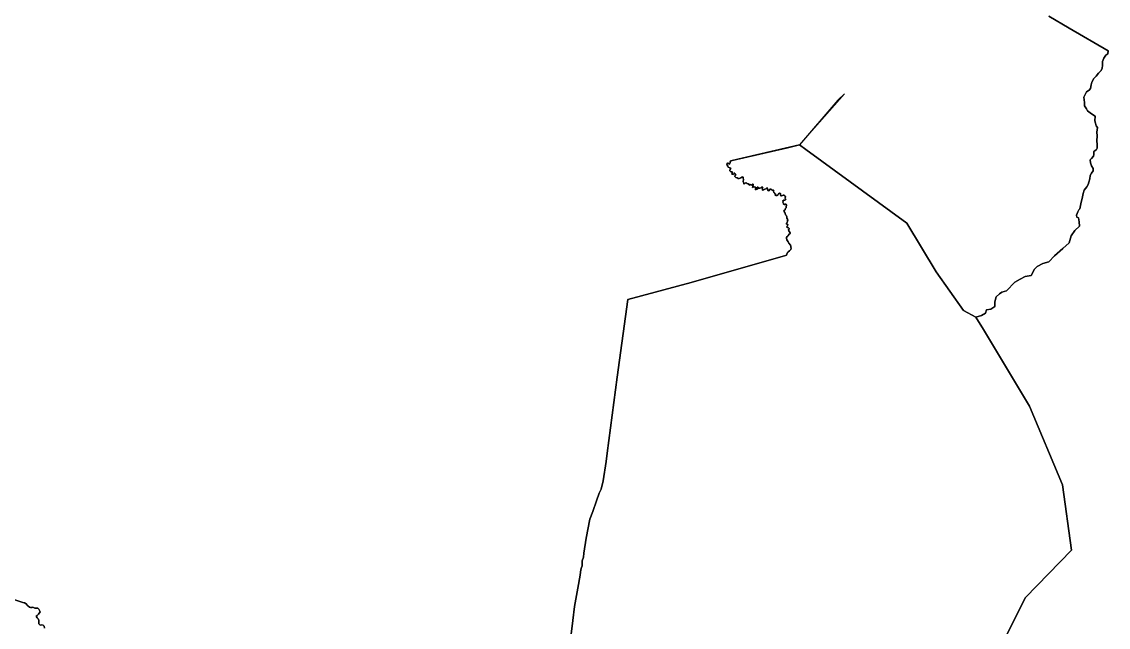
# Model space of a CAD drawing. Header units: inches. Extents: x 33.9 to 41.9, y -4.8 to 5.4.
# Drawn here: x 35.9563 to 36.3006, y 0.0823 to 0.2744 of the extents above; entities that cross this region are included whole.
import ezdxf

# ---------------------------------------------------------------- set-up
doc = ezdxf.new("R2010")
doc.units = ezdxf.units.IN
doc.header["$MEASUREMENT"] = 0
doc.layers.add('Counties', color=7, linetype='Continuous')

msp = doc.modelspace()

# ---------------------------------------------------------------- linework, layer by layer
at = {"layer": 'Counties'}
for points in [[(36.28179, 0.27622), (36.28821, 0.27235), (36.3006, 0.26521), (36.30046, 0.26424), (36.29988, 0.26384), (36.2992, 0.26283), (36.29877, 0.26179), (36.29873, 0.26067), (36.29869, 0.25959), (36.29823, 0.25884), (36.29754, 0.25812), (36.29679, 0.25715), (36.29607, 0.25646), (36.29535, 0.25524), (36.2952, 0.25445), (36.29502, 0.25323), (36.29456, 0.25272), (36.29373, 0.25218), (36.2933, 0.25136), (36.29287, 0.25046), (36.29305, 0.24884), (36.29312, 0.2478), (36.29373, 0.24679), (36.29405, 0.24614), (36.29528, 0.24524), (36.29646, 0.24452), (36.29636, 0.24298), (36.29657, 0.24226), (36.29679, 0.24143), (36.29722, 0.24089), (36.297, 0.23945), (36.29704, 0.23819), (36.29693, 0.23668), (36.29704, 0.23546), (36.29708, 0.23431), (36.29682, 0.23391), (36.29636, 0.23348), (36.29603, 0.23323), (36.29607, 0.23236), (36.29589, 0.23175), (36.29531, 0.23103), (36.29488, 0.23067), (36.29492, 0.2297), (36.29533, 0.22876), (36.29578, 0.22783), (36.29578, 0.22718), (36.29531, 0.22643), (36.29484, 0.22564), (36.29481, 0.22459), (36.29445, 0.22358), (36.29423, 0.22283), (36.29377, 0.22207), (36.29337, 0.2215), (36.29294, 0.221), (36.29261, 0.21995), (36.29243, 0.21894), (36.29218, 0.21794), (36.29197, 0.21715), (36.29182, 0.21614), (36.29168, 0.2156), (36.29164, 0.2151), (36.29128, 0.21474), (36.29092, 0.21416), (36.29053, 0.21312), (36.29067, 0.2124), (36.29112, 0.21225), (36.2914, 0.21101), (36.29149, 0.2096), (36.28999, 0.20819), (36.28886, 0.20651), (36.28821, 0.20425), (36.28624, 0.20247), (36.28352, 0.20013), (36.28173, 0.19825), (36.27986, 0.19769), (36.27807, 0.19675), (36.27723, 0.1959), (36.2762, 0.19393), (36.27423, 0.19365), (36.27273, 0.19281), (36.27104, 0.19178), (36.2701, 0.19093), (36.26916, 0.1899), (36.26832, 0.18906), (36.26691, 0.18868), (36.26616, 0.18812), (36.26508, 0.18716), (36.2647, 0.18554), (36.26463, 0.18414), (36.26337, 0.18321), (36.26204, 0.18301), (36.26171, 0.18195), (36.26045, 0.18129), (36.25859, 0.18069), (36.2547, 0.18285), (36.2461, 0.19511), (36.23679, 0.21058), (36.20477, 0.23394), (36.20279, 0.23539), (36.21702, 0.25158), (36.21486, 0.2495), (36.20276, 0.23536), (36.18141, 0.23045), (36.181, 0.23035), (36.18078, 0.23001), (36.18081, 0.22966), (36.18069, 0.22947), (36.18053, 0.22921), (36.18021, 0.22947), (36.18002, 0.22966), (36.17974, 0.22928), (36.1798, 0.22896), (36.18003, 0.22864), (36.18018, 0.22832), (36.18069, 0.22813), (36.18097, 0.22801), (36.18081, 0.22766), (36.18069, 0.22718), (36.18097, 0.22683), (36.18138, 0.2268), (36.18154, 0.22667), (36.18141, 0.22639), (36.18135, 0.22607), (36.18173, 0.22601), (36.18195, 0.22617), (36.1821, 0.22636), (36.18223, 0.22636), (36.18226, 0.22604), (36.18258, 0.22594), (36.18239, 0.22569), (36.18229, 0.22534), (36.18255, 0.22502), (36.18292, 0.22487), (36.18302, 0.22487), (36.18327, 0.22474), (36.18368, 0.22471), (36.18399, 0.2248), (36.18418, 0.22496), (36.18447, 0.22509), (36.18466, 0.22528), (36.18488, 0.22512), (36.18488, 0.2248), (36.18497, 0.22442), (36.18503, 0.22426), (36.18488, 0.22391), (36.18488, 0.22366), (36.18503, 0.2235), (36.1851, 0.22322), (36.1851, 0.22299), (36.18522, 0.22293), (36.18551, 0.22318), (36.18573, 0.22337), (36.18588, 0.22341), (36.18604, 0.22325), (36.1861, 0.22312), (36.18639, 0.22306), (36.18664, 0.22296), (36.18677, 0.22271), (36.18699, 0.22264), (36.18714, 0.22283), (36.1873, 0.22267), (36.18743, 0.22264), (36.18765, 0.22271), (36.18796, 0.22287), (36.18809, 0.22293), (36.18806, 0.22258), (36.18796, 0.22226), (36.1879, 0.22182), (36.18818, 0.22201), (36.18837, 0.22207), (36.18866, 0.22195), (36.18897, 0.22175), (36.18885, 0.22147), (36.18872, 0.22125), (36.18903, 0.22121), (36.18929, 0.22131), (36.18944, 0.22137), (36.18935, 0.22169), (36.18932, 0.22191), (36.18957, 0.22198), (36.18973, 0.22163), (36.18992, 0.22163), (36.1902, 0.22166), (36.19048, 0.22179), (36.19067, 0.22194), (36.19111, 0.22194), (36.19092, 0.22156), (36.19099, 0.22125), (36.19099, 0.22096), (36.19115, 0.22096), (36.1914, 0.22125), (36.19159, 0.22125), (36.19181, 0.22131), (36.19228, 0.22144), (36.19231, 0.22163), (36.19253, 0.22169), (36.19269, 0.22131), (36.19272, 0.22109), (36.19272, 0.22093), (36.19303, 0.22083), (36.19322, 0.22093), (36.19326, 0.22112), (36.19332, 0.22131), (36.19373, 0.22131), (36.19392, 0.22115), (36.19404, 0.22102), (36.19436, 0.22096), (36.19452, 0.22102), (36.19464, 0.22077), (36.19452, 0.22061), (36.19464, 0.22029), (36.19483, 0.22013), (36.19489, 0.21985), (36.19521, 0.21969), (36.19505, 0.21947), (36.19508, 0.21937), (36.1953, 0.21931), (36.19565, 0.21934), (36.19587, 0.21944), (36.19603, 0.21969), (36.19606, 0.21988), (36.19641, 0.22004), (36.19669, 0.21991), (36.19669, 0.21956), (36.19666, 0.21937), (36.19678, 0.21928), (36.19688, 0.21921), (36.19703, 0.21921), (36.19738, 0.21934), (36.19757, 0.21944), (36.19782, 0.21944), (36.19814, 0.21921), (36.1983, 0.21899), (36.19836, 0.2188), (36.19826, 0.21861), (36.19811, 0.21858), (36.1982, 0.21839), (36.1983, 0.21823), (36.19839, 0.21804), (36.19836, 0.21791), (36.19814, 0.21788), (36.19779, 0.21782), (36.19748, 0.2176), (36.19757, 0.21731), (36.19744, 0.21709), (36.19767, 0.2169), (36.1977, 0.21661), (36.19792, 0.21649), (36.19811, 0.21645), (36.19826, 0.21658), (36.19845, 0.21655), (36.19861, 0.21623), (36.19858, 0.21569), (36.19855, 0.21537), (36.19842, 0.21534), (36.19826, 0.21503), (36.19826, 0.2148), (36.19804, 0.21465), (36.19782, 0.21436), (36.19808, 0.21395), (36.1982, 0.21366), (36.19836, 0.21322), (36.19861, 0.21284), (36.19871, 0.21252), (36.19877, 0.21214), (36.1989, 0.21176), (36.19908, 0.2115), (36.19905, 0.21138), (36.1988, 0.21128), (36.1989, 0.21106), (36.19883, 0.21078), (36.19864, 0.21055), (36.19861, 0.21027), (36.19886, 0.21024), (36.19893, 0.21024), (36.19905, 0.21014), (36.19896, 0.20973), (36.19883, 0.2096), (36.19871, 0.20941), (36.19871, 0.20928), (36.19883, 0.20919), (36.19912, 0.20912), (36.19943, 0.20887), (36.19949, 0.20868), (36.19931, 0.20855), (36.19924, 0.20846), (36.19934, 0.20808), (36.19956, 0.20782), (36.19975, 0.20744), (36.19975, 0.20725), (36.19943, 0.207), (36.19921, 0.20665), (36.19905, 0.20643), (36.19883, 0.2063), (36.19868, 0.20598), (36.19861, 0.20573), (36.19877, 0.20529), (36.19899, 0.20494), (36.19912, 0.20465), (36.19937, 0.20424), (36.19987, 0.20357), (36.20006, 0.20329), (36.20006, 0.20297), (36.20016, 0.20262), (36.20006, 0.20218), (36.19978, 0.20192), (36.19956, 0.20176), (36.19915, 0.20148), (36.1989, 0.20122), (36.19877, 0.20075), (36.19868, 0.2004), (36.19833, 0.20031), (36.16838, 0.19171), (36.14835, 0.18629), (36.14499, 0.1617), (36.14181, 0.13762), (36.1415, 0.1349), (36.14052, 0.1288), (36.13992, 0.1262), (36.13932, 0.1249), (36.13841, 0.12246), (36.13722, 0.11903), (36.13633, 0.11665), (36.1352, 0.11063), (36.13445, 0.10587), (36.13426, 0.10457), (36.13388, 0.10345), (36.13385, 0.10266), (36.13388, 0.10187), (36.13363, 0.10136), (36.13341, 0.10057), (36.13335, 0.09984), (36.13322, 0.09886), (36.13246, 0.09476), (36.13149, 0.08893), (36.13092, 0.08445), (36.13039, 0.08017)], [(36.28179, 0.27622), (36.28821, 0.27235), (36.3006, 0.26521), (36.30046, 0.26424), (36.29988, 0.26384), (36.2992, 0.26283), (36.29877, 0.26179), (36.29873, 0.26067), (36.29869, 0.25959), (36.29823, 0.25884), (36.29754, 0.25812), (36.29679, 0.25715), (36.29607, 0.25646), (36.29535, 0.25524), (36.2952, 0.25445), (36.29502, 0.25323), (36.29456, 0.25272), (36.29373, 0.25218), (36.2933, 0.25136), (36.29287, 0.25046), (36.29305, 0.24884), (36.29312, 0.2478), (36.29373, 0.24679), (36.29405, 0.24614), (36.29528, 0.24524), (36.29646, 0.24452), (36.29636, 0.24298), (36.29657, 0.24226), (36.29679, 0.24143), (36.29722, 0.24089), (36.297, 0.23945), (36.29704, 0.23819), (36.29693, 0.23668), (36.29704, 0.23546), (36.29708, 0.23431), (36.29682, 0.23391), (36.29636, 0.23348), (36.29603, 0.23323), (36.29607, 0.23236), (36.29589, 0.23175), (36.29531, 0.23103), (36.29488, 0.23067), (36.29492, 0.2297), (36.29533, 0.22876), (36.29578, 0.22783), (36.29578, 0.22718), (36.29531, 0.22643), (36.29484, 0.22564), (36.29481, 0.22459), (36.29445, 0.22358), (36.29423, 0.22283), (36.29377, 0.22207), (36.29337, 0.2215), (36.29294, 0.221), (36.29261, 0.21995), (36.29243, 0.21894), (36.29218, 0.21794), (36.29197, 0.21715), (36.29182, 0.21614), (36.29168, 0.2156), (36.29164, 0.2151), (36.29128, 0.21474), (36.29092, 0.21416), (36.29053, 0.21312), (36.29067, 0.2124), (36.29112, 0.21225), (36.2914, 0.21101), (36.29149, 0.2096), (36.28999, 0.20819), (36.28886, 0.20651), (36.28821, 0.20425), (36.28624, 0.20247), (36.28352, 0.20013), (36.28173, 0.19825), (36.27986, 0.19769), (36.27807, 0.19675), (36.27723, 0.1959), (36.2762, 0.19393), (36.27423, 0.19365), (36.27273, 0.19281), (36.27104, 0.19178), (36.2701, 0.19093), (36.26916, 0.1899), (36.26832, 0.18906), (36.26691, 0.18868), (36.26616, 0.18812), (36.26508, 0.18716), (36.2647, 0.18554), (36.26463, 0.18414), (36.26337, 0.18321), (36.26204, 0.18301), (36.26171, 0.18195), (36.26045, 0.18129), (36.25859, 0.18069), (36.2547, 0.18285), (36.2461, 0.19511), (36.23679, 0.21058), (36.20477, 0.23394), (36.20279, 0.23539), (36.21702, 0.25158), (36.21486, 0.2495), (36.20276, 0.23536), (36.18141, 0.23045), (36.181, 0.23035), (36.18078, 0.23001), (36.18081, 0.22966), (36.18069, 0.22947), (36.18053, 0.22921), (36.18021, 0.22947), (36.18002, 0.22966), (36.17974, 0.22928), (36.1798, 0.22896), (36.18003, 0.22864), (36.18018, 0.22832), (36.18069, 0.22813), (36.18097, 0.22801), (36.18081, 0.22766), (36.18069, 0.22718), (36.18097, 0.22683), (36.18138, 0.2268), (36.18154, 0.22667), (36.18141, 0.22639), (36.18135, 0.22607), (36.18173, 0.22601), (36.18195, 0.22617), (36.1821, 0.22636), (36.18223, 0.22636), (36.18226, 0.22604), (36.18258, 0.22594), (36.18239, 0.22569), (36.18229, 0.22534), (36.18255, 0.22502), (36.18292, 0.22487), (36.18302, 0.22487), (36.18327, 0.22474), (36.18368, 0.22471), (36.18399, 0.2248), (36.18418, 0.22496), (36.18447, 0.22509), (36.18466, 0.22528), (36.18488, 0.22512), (36.18488, 0.2248), (36.18497, 0.22442), (36.18503, 0.22426), (36.18488, 0.22391), (36.18488, 0.22366), (36.18503, 0.2235), (36.1851, 0.22322), (36.1851, 0.22299), (36.18522, 0.22293), (36.18551, 0.22318), (36.18573, 0.22337), (36.18588, 0.22341), (36.18604, 0.22325), (36.1861, 0.22312), (36.18639, 0.22306), (36.18664, 0.22296), (36.18677, 0.22271), (36.18699, 0.22264), (36.18714, 0.22283), (36.1873, 0.22267), (36.18743, 0.22264), (36.18765, 0.22271), (36.18796, 0.22287), (36.18809, 0.22293), (36.18806, 0.22258), (36.18796, 0.22226), (36.1879, 0.22182), (36.18818, 0.22201), (36.18837, 0.22207), (36.18866, 0.22195), (36.18897, 0.22175), (36.18885, 0.22147), (36.18872, 0.22125), (36.18903, 0.22121), (36.18929, 0.22131), (36.18944, 0.22137), (36.18935, 0.22169), (36.18932, 0.22191), (36.18957, 0.22198), (36.18973, 0.22163), (36.18992, 0.22163), (36.1902, 0.22166), (36.19048, 0.22179), (36.19067, 0.22194), (36.19111, 0.22194), (36.19092, 0.22156), (36.19099, 0.22125), (36.19099, 0.22096), (36.19115, 0.22096), (36.1914, 0.22125), (36.19159, 0.22125), (36.19181, 0.22131), (36.19228, 0.22144), (36.19231, 0.22163), (36.19253, 0.22169), (36.19269, 0.22131), (36.19272, 0.22109), (36.19272, 0.22093), (36.19303, 0.22083), (36.19322, 0.22093), (36.19326, 0.22112), (36.19332, 0.22131), (36.19373, 0.22131), (36.19392, 0.22115), (36.19404, 0.22102), (36.19436, 0.22096), (36.19452, 0.22102), (36.19464, 0.22077), (36.19452, 0.22061), (36.19464, 0.22029), (36.19483, 0.22013), (36.19489, 0.21985), (36.19521, 0.21969), (36.19505, 0.21947), (36.19508, 0.21937), (36.1953, 0.21931), (36.19565, 0.21934), (36.19587, 0.21944), (36.19603, 0.21969), (36.19606, 0.21988), (36.19641, 0.22004), (36.19669, 0.21991), (36.19669, 0.21956), (36.19666, 0.21937), (36.19678, 0.21928), (36.19688, 0.21921), (36.19703, 0.21921), (36.19738, 0.21934), (36.19757, 0.21944), (36.19782, 0.21944), (36.19814, 0.21921), (36.1983, 0.21899), (36.19836, 0.2188), (36.19826, 0.21861), (36.19811, 0.21858), (36.1982, 0.21839), (36.1983, 0.21823), (36.19839, 0.21804), (36.19836, 0.21791), (36.19814, 0.21788), (36.19779, 0.21782), (36.19748, 0.2176), (36.19757, 0.21731), (36.19744, 0.21709), (36.19767, 0.2169), (36.1977, 0.21661), (36.19792, 0.21649), (36.19811, 0.21645), (36.19826, 0.21658), (36.19845, 0.21655), (36.19861, 0.21623), (36.19858, 0.21569), (36.19855, 0.21537), (36.19842, 0.21534), (36.19826, 0.21503), (36.19826, 0.2148), (36.19804, 0.21465), (36.19782, 0.21436), (36.19808, 0.21395), (36.1982, 0.21366), (36.19836, 0.21322), (36.19861, 0.21284), (36.19871, 0.21252), (36.19877, 0.21214), (36.1989, 0.21176), (36.19908, 0.2115), (36.19905, 0.21138), (36.1988, 0.21128), (36.1989, 0.21106), (36.19883, 0.21078), (36.19864, 0.21055), (36.19861, 0.21027), (36.19886, 0.21024), (36.19893, 0.21024), (36.19905, 0.21014), (36.19896, 0.20973), (36.19883, 0.2096), (36.19871, 0.20941), (36.19871, 0.20928), (36.19883, 0.20919), (36.19912, 0.20912), (36.19943, 0.20887), (36.19949, 0.20868), (36.19931, 0.20855), (36.19924, 0.20846), (36.19934, 0.20808), (36.19956, 0.20782), (36.19975, 0.20744), (36.19975, 0.20725), (36.19943, 0.207), (36.19921, 0.20665), (36.19905, 0.20643), (36.19883, 0.2063), (36.19868, 0.20598), (36.19861, 0.20573), (36.19877, 0.20529), (36.19899, 0.20494), (36.19912, 0.20465), (36.19937, 0.20424), (36.19987, 0.20357), (36.20006, 0.20329), (36.20006, 0.20297), (36.20016, 0.20262), (36.20006, 0.20218), (36.19978, 0.20192), (36.19956, 0.20176), (36.19915, 0.20148), (36.1989, 0.20122), (36.19877, 0.20075), (36.19868, 0.2004), (36.19833, 0.20031), (36.16838, 0.19171), (36.14835, 0.18629), (36.14499, 0.1617), (36.14181, 0.13762), (36.1415, 0.1349), (36.14052, 0.1288), (36.13992, 0.1262), (36.13932, 0.1249), (36.13841, 0.12246), (36.13722, 0.11903), (36.13633, 0.11665), (36.1352, 0.11063), (36.13445, 0.10587), (36.13426, 0.10457), (36.13388, 0.10345), (36.13385, 0.10266), (36.13388, 0.10187), (36.13363, 0.10136), (36.13341, 0.10057), (36.13335, 0.09984), (36.13322, 0.09886), (36.13246, 0.09476), (36.13149, 0.08893), (36.13092, 0.08445), (36.13039, 0.08017)], [(36.25897, 0.06112), (36.27432, 0.09182), (36.28899, 0.10678), (36.28612, 0.1275), (36.27564, 0.15251), (36.2611, 0.1768), (36.25859, 0.18069), (36.26045, 0.18129), (36.26171, 0.18195), (36.26204, 0.18301), (36.26337, 0.18321), (36.26463, 0.18414), (36.2647, 0.18554), (36.26508, 0.18716), (36.26616, 0.18812), (36.26691, 0.18868), (36.26832, 0.18906), (36.26916, 0.1899), (36.2701, 0.19093), (36.27104, 0.19178), (36.27273, 0.19281), (36.27423, 0.19365), (36.2762, 0.19393), (36.27723, 0.1959), (36.27807, 0.19675), (36.27986, 0.19769), (36.28173, 0.19825), (36.28352, 0.20013), (36.28624, 0.20247), (36.28821, 0.20425), (36.28886, 0.20651), (36.28999, 0.20819), (36.29149, 0.2096), (36.2914, 0.21101), (36.29112, 0.21225), (36.29067, 0.2124), (36.29053, 0.21312), (36.29092, 0.21416), (36.29128, 0.21474), (36.29164, 0.2151), (36.29168, 0.2156), (36.29182, 0.21614), (36.29197, 0.21715), (36.29218, 0.21794), (36.29243, 0.21894), (36.29261, 0.21995), (36.29294, 0.221), (36.29337, 0.2215), (36.29377, 0.22207), (36.29423, 0.22283), (36.29445, 0.22358), (36.29481, 0.22459), (36.29484, 0.22564), (36.29531, 0.22643), (36.29578, 0.22718), (36.29578, 0.22783), (36.29533, 0.22876), (36.29492, 0.2297), (36.29488, 0.23067), (36.29531, 0.23103), (36.29589, 0.23175), (36.29607, 0.23236), (36.29603, 0.23323), (36.29636, 0.23348), (36.29682, 0.23391), (36.29708, 0.23431), (36.29704, 0.23546), (36.29693, 0.23668), (36.29704, 0.23819), (36.297, 0.23945), (36.29722, 0.24089), (36.29679, 0.24143), (36.29657, 0.24226), (36.29636, 0.24298), (36.29646, 0.24452), (36.29528, 0.24524), (36.29405, 0.24614), (36.29373, 0.24679), (36.29312, 0.2478), (36.29305, 0.24884), (36.29287, 0.25046), (36.2933, 0.25136), (36.29373, 0.25218), (36.29456, 0.25272), (36.29502, 0.25323), (36.2952, 0.25445), (36.29535, 0.25524), (36.29607, 0.25646), (36.29679, 0.25715), (36.29754, 0.25812), (36.29823, 0.25884), (36.29869, 0.25959), (36.29873, 0.26067), (36.29877, 0.26179), (36.2992, 0.26283), (36.29988, 0.26384), (36.30046, 0.26424), (36.3006, 0.26521), (36.28821, 0.27235), (36.28179, 0.27622)], [(36.25897, 0.06112), (36.27432, 0.09182), (36.28899, 0.10678), (36.28612, 0.1275), (36.27564, 0.15251), (36.2611, 0.1768), (36.25859, 0.18069), (36.26045, 0.18129), (36.26171, 0.18195), (36.26204, 0.18301), (36.26337, 0.18321), (36.26463, 0.18414), (36.2647, 0.18554), (36.26508, 0.18716), (36.26616, 0.18812), (36.26691, 0.18868), (36.26832, 0.18906), (36.26916, 0.1899), (36.2701, 0.19093), (36.27104, 0.19178), (36.27273, 0.19281), (36.27423, 0.19365), (36.2762, 0.19393), (36.27723, 0.1959), (36.27807, 0.19675), (36.27986, 0.19769), (36.28173, 0.19825), (36.28352, 0.20013), (36.28624, 0.20247), (36.28821, 0.20425), (36.28886, 0.20651), (36.28999, 0.20819), (36.29149, 0.2096), (36.2914, 0.21101), (36.29112, 0.21225), (36.29067, 0.2124), (36.29053, 0.21312), (36.29092, 0.21416), (36.29128, 0.21474), (36.29164, 0.2151), (36.29168, 0.2156), (36.29182, 0.21614), (36.29197, 0.21715), (36.29218, 0.21794), (36.29243, 0.21894), (36.29261, 0.21995), (36.29294, 0.221), (36.29337, 0.2215), (36.29377, 0.22207), (36.29423, 0.22283), (36.29445, 0.22358), (36.29481, 0.22459), (36.29484, 0.22564), (36.29531, 0.22643), (36.29578, 0.22718), (36.29578, 0.22783), (36.29533, 0.22876), (36.29492, 0.2297), (36.29488, 0.23067), (36.29531, 0.23103), (36.29589, 0.23175), (36.29607, 0.23236), (36.29603, 0.23323), (36.29636, 0.23348), (36.29682, 0.23391), (36.29708, 0.23431), (36.29704, 0.23546), (36.29693, 0.23668), (36.29704, 0.23819), (36.297, 0.23945), (36.29722, 0.24089), (36.29679, 0.24143), (36.29657, 0.24226), (36.29636, 0.24298), (36.29646, 0.24452), (36.29528, 0.24524), (36.29405, 0.24614), (36.29373, 0.24679), (36.29312, 0.2478), (36.29305, 0.24884), (36.29287, 0.25046), (36.2933, 0.25136), (36.29373, 0.25218), (36.29456, 0.25272), (36.29502, 0.25323), (36.2952, 0.25445), (36.29535, 0.25524), (36.29607, 0.25646), (36.29679, 0.25715), (36.29754, 0.25812), (36.29823, 0.25884), (36.29869, 0.25959), (36.29873, 0.26067), (36.29877, 0.26179), (36.2992, 0.26283), (36.29988, 0.26384), (36.30046, 0.26424), (36.3006, 0.26521), (36.28821, 0.27235), (36.28179, 0.27622)], [(36.13039, 0.08017), (36.13092, 0.08445), (36.13149, 0.08893), (36.13246, 0.09476), (36.13322, 0.09886), (36.13335, 0.09984), (36.13341, 0.10057), (36.13363, 0.10136), (36.13388, 0.10187), (36.13385, 0.10266), (36.13388, 0.10345), (36.13426, 0.10457), (36.13445, 0.10587), (36.1352, 0.11063), (36.13633, 0.11665), (36.13722, 0.11903), (36.13841, 0.12246), (36.13932, 0.1249), (36.13992, 0.1262), (36.14052, 0.1288), (36.1415, 0.1349), (36.14181, 0.13762), (36.14499, 0.1617), (36.14835, 0.18629), (36.16838, 0.19171), (36.19833, 0.20031), (36.19868, 0.2004), (36.19877, 0.20075), (36.1989, 0.20122), (36.19915, 0.20148), (36.19956, 0.20176), (36.19978, 0.20192), (36.20006, 0.20218), (36.20016, 0.20262), (36.20006, 0.20297), (36.20006, 0.20329), (36.19987, 0.20357), (36.19937, 0.20424), (36.19912, 0.20465), (36.19899, 0.20494), (36.19877, 0.20529), (36.19861, 0.20573), (36.19868, 0.20598), (36.19883, 0.2063), (36.19905, 0.20643), (36.19921, 0.20665), (36.19943, 0.207), (36.19975, 0.20725), (36.19975, 0.20744), (36.19956, 0.20782), (36.19934, 0.20808), (36.19924, 0.20846), (36.19931, 0.20855), (36.19949, 0.20868), (36.19943, 0.20887), (36.19912, 0.20912), (36.19883, 0.20919), (36.19871, 0.20928), (36.19871, 0.20941), (36.19883, 0.2096), (36.19896, 0.20973), (36.19905, 0.21014), (36.19893, 0.21024), (36.19886, 0.21024), (36.19861, 0.21027), (36.19864, 0.21055), (36.19883, 0.21078), (36.1989, 0.21106), (36.1988, 0.21128), (36.19905, 0.21138), (36.19908, 0.2115), (36.1989, 0.21176), (36.19877, 0.21214), (36.19871, 0.21252), (36.19861, 0.21284), (36.19836, 0.21322), (36.1982, 0.21366), (36.19808, 0.21395), (36.19782, 0.21436), (36.19804, 0.21465), (36.19826, 0.2148), (36.19826, 0.21503), (36.19842, 0.21534), (36.19855, 0.21537), (36.19858, 0.21569), (36.19861, 0.21623), (36.19845, 0.21655), (36.19826, 0.21658), (36.19811, 0.21645), (36.19792, 0.21649), (36.1977, 0.21661), (36.19767, 0.2169), (36.19744, 0.21709), (36.19757, 0.21731), (36.19748, 0.2176), (36.19779, 0.21782), (36.19814, 0.21788), (36.19836, 0.21791), (36.19839, 0.21804), (36.1983, 0.21823), (36.1982, 0.21839), (36.19811, 0.21858), (36.19826, 0.21861), (36.19836, 0.2188), (36.1983, 0.21899), (36.19814, 0.21921), (36.19782, 0.21944), (36.19757, 0.21944), (36.19738, 0.21934), (36.19703, 0.21921), (36.19688, 0.21921), (36.19678, 0.21928), (36.19666, 0.21937), (36.19669, 0.21956), (36.19669, 0.21991), (36.19641, 0.22004), (36.19606, 0.21988), (36.19603, 0.21969), (36.19587, 0.21944), (36.19565, 0.21934), (36.1953, 0.21931), (36.19508, 0.21937), (36.19505, 0.21947), (36.19521, 0.21969), (36.19489, 0.21985), (36.19483, 0.22013), (36.19464, 0.22029), (36.19452, 0.22061), (36.19464, 0.22077), (36.19452, 0.22102), (36.19436, 0.22096), (36.19404, 0.22102), (36.19392, 0.22115), (36.19373, 0.22131), (36.19332, 0.22131), (36.19326, 0.22112), (36.19322, 0.22093), (36.19303, 0.22083), (36.19272, 0.22093), (36.19272, 0.22109), (36.19269, 0.22131), (36.19253, 0.22169), (36.19231, 0.22163), (36.19228, 0.22144), (36.19181, 0.22131), (36.19159, 0.22125), (36.1914, 0.22125), (36.19115, 0.22096), (36.19099, 0.22096), (36.19099, 0.22125), (36.19092, 0.22156), (36.19111, 0.22194), (36.19067, 0.22194), (36.19048, 0.22179), (36.1902, 0.22166), (36.18992, 0.22163), (36.18973, 0.22163), (36.18957, 0.22198), (36.18932, 0.22191), (36.18935, 0.22169), (36.18944, 0.22137), (36.18929, 0.22131), (36.18903, 0.22121), (36.18872, 0.22125), (36.18885, 0.22147), (36.18897, 0.22175), (36.18866, 0.22195), (36.18837, 0.22207), (36.18818, 0.22201), (36.1879, 0.22182), (36.18796, 0.22226), (36.18806, 0.22258), (36.18809, 0.22293), (36.18796, 0.22287), (36.18765, 0.22271), (36.18743, 0.22264), (36.1873, 0.22267), (36.18714, 0.22283), (36.18699, 0.22264), (36.18677, 0.22271), (36.18664, 0.22296), (36.18639, 0.22306), (36.1861, 0.22312), (36.18604, 0.22325), (36.18588, 0.22341), (36.18573, 0.22337), (36.18551, 0.22318), (36.18522, 0.22293), (36.1851, 0.22299), (36.1851, 0.22322), (36.18503, 0.2235), (36.18488, 0.22366), (36.18488, 0.22391), (36.18503, 0.22426), (36.18497, 0.22442), (36.18488, 0.2248), (36.18488, 0.22512), (36.18466, 0.22528), (36.18447, 0.22509), (36.18418, 0.22496), (36.18399, 0.2248), (36.18368, 0.22471), (36.18327, 0.22474), (36.18302, 0.22487), (36.18292, 0.22487), (36.18255, 0.22502), (36.18229, 0.22534), (36.18239, 0.22569), (36.18258, 0.22594), (36.18226, 0.22604), (36.18223, 0.22636), (36.1821, 0.22636), (36.18195, 0.22617), (36.18173, 0.22601), (36.18135, 0.22607), (36.18141, 0.22639), (36.18154, 0.22667), (36.18138, 0.2268), (36.18097, 0.22683), (36.18069, 0.22718), (36.18081, 0.22766), (36.18097, 0.22801), (36.18069, 0.22813), (36.18018, 0.22832), (36.18003, 0.22864), (36.1798, 0.22896), (36.17974, 0.22928), (36.18002, 0.22966), (36.18021, 0.22947), (36.18053, 0.22921), (36.18069, 0.22947), (36.18081, 0.22966), (36.18078, 0.23001), (36.181, 0.23035), (36.18141, 0.23045), (36.19895, 0.23448), (36.20279, 0.23539), (36.20477, 0.23394), (36.23679, 0.21058), (36.2461, 0.19511), (36.2547, 0.18285), (36.25859, 0.18069), (36.2611, 0.1768), (36.27564, 0.15251), (36.28612, 0.1275), (36.28899, 0.10678), (36.27432, 0.09182), (36.25897, 0.06112)], [(36.13039, 0.08017), (36.13092, 0.08445), (36.13149, 0.08893), (36.13246, 0.09476), (36.13322, 0.09886), (36.13335, 0.09984), (36.13341, 0.10057), (36.13363, 0.10136), (36.13388, 0.10187), (36.13385, 0.10266), (36.13388, 0.10345), (36.13426, 0.10457), (36.13445, 0.10587), (36.1352, 0.11063), (36.13633, 0.11665), (36.13722, 0.11903), (36.13841, 0.12246), (36.13932, 0.1249), (36.13992, 0.1262), (36.14052, 0.1288), (36.1415, 0.1349), (36.14181, 0.13762), (36.14499, 0.1617), (36.14835, 0.18629), (36.16838, 0.19171), (36.19833, 0.20031), (36.19868, 0.2004), (36.19877, 0.20075), (36.1989, 0.20122), (36.19915, 0.20148), (36.19956, 0.20176), (36.19978, 0.20192), (36.20006, 0.20218), (36.20016, 0.20262), (36.20006, 0.20297), (36.20006, 0.20329), (36.19987, 0.20357), (36.19937, 0.20424), (36.19912, 0.20465), (36.19899, 0.20494), (36.19877, 0.20529), (36.19861, 0.20573), (36.19868, 0.20598), (36.19883, 0.2063), (36.19905, 0.20643), (36.19921, 0.20665), (36.19943, 0.207), (36.19975, 0.20725), (36.19975, 0.20744), (36.19956, 0.20782), (36.19934, 0.20808), (36.19924, 0.20846), (36.19931, 0.20855), (36.19949, 0.20868), (36.19943, 0.20887), (36.19912, 0.20912), (36.19883, 0.20919), (36.19871, 0.20928), (36.19871, 0.20941), (36.19883, 0.2096), (36.19896, 0.20973), (36.19905, 0.21014), (36.19893, 0.21024), (36.19886, 0.21024), (36.19861, 0.21027), (36.19864, 0.21055), (36.19883, 0.21078), (36.1989, 0.21106), (36.1988, 0.21128), (36.19905, 0.21138), (36.19908, 0.2115), (36.1989, 0.21176), (36.19877, 0.21214), (36.19871, 0.21252), (36.19861, 0.21284), (36.19836, 0.21322), (36.1982, 0.21366), (36.19808, 0.21395), (36.19782, 0.21436), (36.19804, 0.21465), (36.19826, 0.2148), (36.19826, 0.21503), (36.19842, 0.21534), (36.19855, 0.21537), (36.19858, 0.21569), (36.19861, 0.21623), (36.19845, 0.21655), (36.19826, 0.21658), (36.19811, 0.21645), (36.19792, 0.21649), (36.1977, 0.21661), (36.19767, 0.2169), (36.19744, 0.21709), (36.19757, 0.21731), (36.19748, 0.2176), (36.19779, 0.21782), (36.19814, 0.21788), (36.19836, 0.21791), (36.19839, 0.21804), (36.1983, 0.21823), (36.1982, 0.21839), (36.19811, 0.21858), (36.19826, 0.21861), (36.19836, 0.2188), (36.1983, 0.21899), (36.19814, 0.21921), (36.19782, 0.21944), (36.19757, 0.21944), (36.19738, 0.21934), (36.19703, 0.21921), (36.19688, 0.21921), (36.19678, 0.21928), (36.19666, 0.21937), (36.19669, 0.21956), (36.19669, 0.21991), (36.19641, 0.22004), (36.19606, 0.21988), (36.19603, 0.21969), (36.19587, 0.21944), (36.19565, 0.21934), (36.1953, 0.21931), (36.19508, 0.21937), (36.19505, 0.21947), (36.19521, 0.21969), (36.19489, 0.21985), (36.19483, 0.22013), (36.19464, 0.22029), (36.19452, 0.22061), (36.19464, 0.22077), (36.19452, 0.22102), (36.19436, 0.22096), (36.19404, 0.22102), (36.19392, 0.22115), (36.19373, 0.22131), (36.19332, 0.22131), (36.19326, 0.22112), (36.19322, 0.22093), (36.19303, 0.22083), (36.19272, 0.22093), (36.19272, 0.22109), (36.19269, 0.22131), (36.19253, 0.22169), (36.19231, 0.22163), (36.19228, 0.22144), (36.19181, 0.22131), (36.19159, 0.22125), (36.1914, 0.22125), (36.19115, 0.22096), (36.19099, 0.22096), (36.19099, 0.22125), (36.19092, 0.22156), (36.19111, 0.22194), (36.19067, 0.22194), (36.19048, 0.22179), (36.1902, 0.22166), (36.18992, 0.22163), (36.18973, 0.22163), (36.18957, 0.22198), (36.18932, 0.22191), (36.18935, 0.22169), (36.18944, 0.22137), (36.18929, 0.22131), (36.18903, 0.22121), (36.18872, 0.22125), (36.18885, 0.22147), (36.18897, 0.22175), (36.18866, 0.22195), (36.18837, 0.22207), (36.18818, 0.22201), (36.1879, 0.22182), (36.18796, 0.22226), (36.18806, 0.22258), (36.18809, 0.22293), (36.18796, 0.22287), (36.18765, 0.22271), (36.18743, 0.22264), (36.1873, 0.22267), (36.18714, 0.22283), (36.18699, 0.22264), (36.18677, 0.22271), (36.18664, 0.22296), (36.18639, 0.22306), (36.1861, 0.22312), (36.18604, 0.22325), (36.18588, 0.22341), (36.18573, 0.22337), (36.18551, 0.22318), (36.18522, 0.22293), (36.1851, 0.22299), (36.1851, 0.22322), (36.18503, 0.2235), (36.18488, 0.22366), (36.18488, 0.22391), (36.18503, 0.22426), (36.18497, 0.22442), (36.18488, 0.2248), (36.18488, 0.22512), (36.18466, 0.22528), (36.18447, 0.22509), (36.18418, 0.22496), (36.18399, 0.2248), (36.18368, 0.22471), (36.18327, 0.22474), (36.18302, 0.22487), (36.18292, 0.22487), (36.18255, 0.22502), (36.18229, 0.22534), (36.18239, 0.22569), (36.18258, 0.22594), (36.18226, 0.22604), (36.18223, 0.22636), (36.1821, 0.22636), (36.18195, 0.22617), (36.18173, 0.22601), (36.18135, 0.22607), (36.18141, 0.22639), (36.18154, 0.22667), (36.18138, 0.2268), (36.18097, 0.22683), (36.18069, 0.22718), (36.18081, 0.22766), (36.18097, 0.22801), (36.18069, 0.22813), (36.18018, 0.22832), (36.18003, 0.22864), (36.1798, 0.22896), (36.17974, 0.22928), (36.18002, 0.22966), (36.18021, 0.22947), (36.18053, 0.22921), (36.18069, 0.22947), (36.18081, 0.22966), (36.18078, 0.23001), (36.181, 0.23035), (36.18141, 0.23045), (36.19895, 0.23448), (36.20279, 0.23539), (36.20477, 0.23394), (36.23679, 0.21058), (36.2461, 0.19511), (36.2547, 0.18285), (36.25859, 0.18069), (36.2611, 0.1768), (36.27564, 0.15251), (36.28612, 0.1275), (36.28899, 0.10678), (36.27432, 0.09182), (36.25897, 0.06112)], [(35.95412, 0.09108), (35.9566, 0.0902), (35.95719, 0.09011), (35.95767, 0.08978), (35.95805, 0.08939), (35.9582, 0.08919), (35.9587, 0.08877), (35.95902, 0.08859), (35.95955, 0.08862), (35.95985, 0.08868), (35.96041, 0.08844), (35.96082, 0.08839), (35.96138, 0.08836), (35.96174, 0.08809), (35.96218, 0.08729), (35.96162, 0.08648), (35.96121, 0.0861), (35.96085, 0.08583), (35.96121, 0.0853), (35.96162, 0.08497), (35.96168, 0.08437), (35.96168, 0.08381), (35.96174, 0.08342), (35.96201, 0.08316), (35.9623, 0.08301), (35.96269, 0.08316), (35.96313, 0.08304), (35.96336, 0.08268), (35.96354, 0.08203)], [(35.96354, 0.08203), (35.96336, 0.08268), (35.96313, 0.08304), (35.96269, 0.08316), (35.9623, 0.08301), (35.96201, 0.08316), (35.96174, 0.08342), (35.96168, 0.08381), (35.96168, 0.08437), (35.96162, 0.08497), (35.96121, 0.0853), (35.96085, 0.08583), (35.96121, 0.0861), (35.96162, 0.08648), (35.96218, 0.08729), (35.96174, 0.08809), (35.96138, 0.08836), (35.96082, 0.08839), (35.96041, 0.08844), (35.95985, 0.08868), (35.95955, 0.08862), (35.95902, 0.08859), (35.9587, 0.08877), (35.9582, 0.08919), (35.95805, 0.08939), (35.95767, 0.08978), (35.95719, 0.09011), (35.9566, 0.0902), (35.95412, 0.09108)], [(35.95412, 0.09108), (35.9566, 0.0902), (35.95719, 0.09011), (35.95767, 0.08978), (35.95805, 0.08939), (35.9582, 0.08919), (35.9587, 0.08877), (35.95902, 0.08859), (35.95955, 0.08862), (35.95985, 0.08868), (35.96041, 0.08844), (35.96082, 0.08839), (35.96138, 0.08836), (35.96174, 0.08809), (35.96218, 0.08729), (35.96162, 0.08648), (35.96121, 0.0861), (35.96085, 0.08583), (35.96121, 0.0853), (35.96162, 0.08497), (35.96168, 0.08437), (35.96168, 0.08381), (35.96174, 0.08342), (35.96201, 0.08316), (35.9623, 0.08301), (35.96269, 0.08316), (35.96313, 0.08304), (35.96336, 0.08268), (35.96354, 0.08203)], [(35.96354, 0.08203), (35.96336, 0.08268), (35.96313, 0.08304), (35.96269, 0.08316), (35.9623, 0.08301), (35.96201, 0.08316), (35.96174, 0.08342), (35.96168, 0.08381), (35.96168, 0.08437), (35.96162, 0.08497), (35.96121, 0.0853), (35.96085, 0.08583), (35.96121, 0.0861), (35.96162, 0.08648), (35.96218, 0.08729), (35.96174, 0.08809), (35.96138, 0.08836), (35.96082, 0.08839), (35.96041, 0.08844), (35.95985, 0.08868), (35.95955, 0.08862), (35.95902, 0.08859), (35.9587, 0.08877), (35.9582, 0.08919), (35.95805, 0.08939), (35.95767, 0.08978), (35.95719, 0.09011), (35.9566, 0.0902), (35.95412, 0.09108)]]:
    msp.add_lwpolyline(points, dxfattribs=at)

doc.saveas('drawing.dxf')
